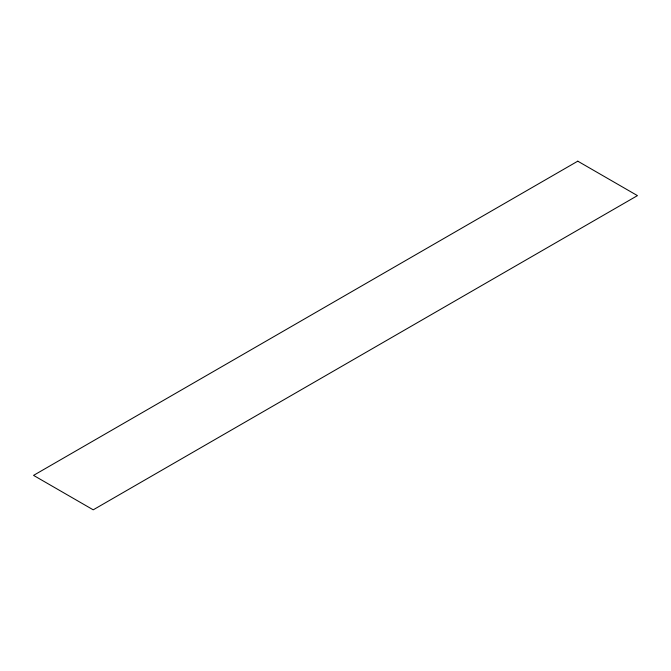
<?xml version="1.0" encoding="UTF-8"?>
<svg xmlns="http://www.w3.org/2000/svg" width="671" height="671" viewBox="0 0 671 671"><rect width="100%" height="100%" fill="white"/><g stroke="black" fill="none" stroke-linecap="round" stroke-linejoin="round"><path stroke-width="1.01" d="M577.773 161.174L33.55 475.378L93.227 509.826L637.45 195.622L577.773 161.174"/></g></svg>
